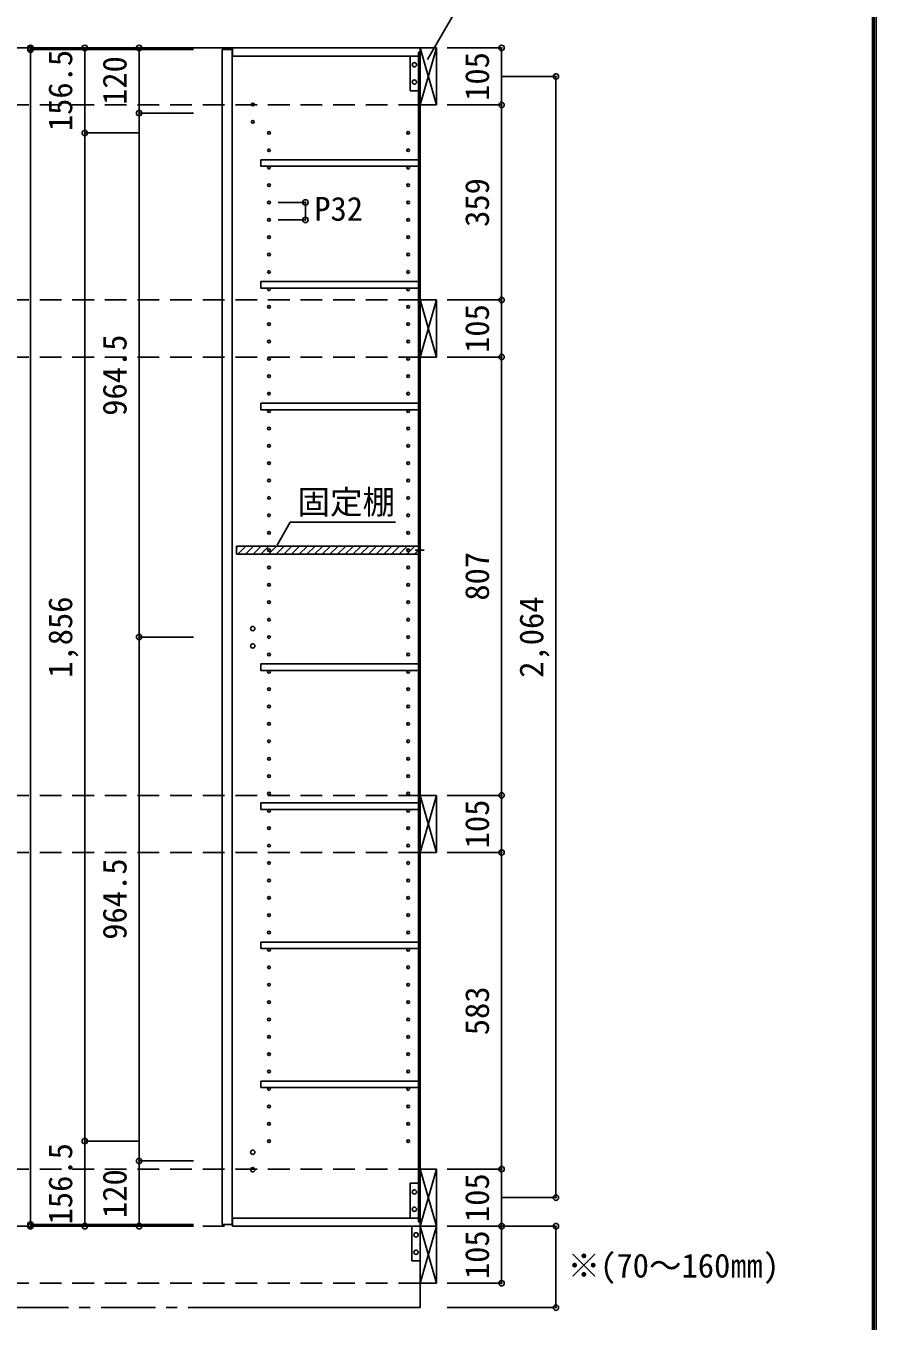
# Model space of a CAD drawing. Units: millimetres at full size, sheet at 1:20. Extents: x -3893 to 3907, y -2871 to 2783.
# Drawn here: x 2342 to 3907, y -1631 to 753 of the extents above; entities that cross this region are included whole.
import ezdxf
from ezdxf.enums import TextEntityAlignment as Align

# ---------------------------------------------------------------- set-up
doc = ezdxf.new("R2010")
doc.units = ezdxf.units.MM
doc.header["$LTSCALE"] = 20
doc.header["$PDMODE"] = 32
doc.header["$PDSIZE"] = 10
doc.linetypes.add('CHAIN1', pattern=[8, 5, -1, 1, -1])
doc.linetypes.add('DASHED2', pattern=[3, 2, -1])
for name, color, linetype in [('0-1_本体', 2, 'Continuous'), ('0-2_扉', 3, 'Continuous'), ('0-3_扉仕上', 7, 'CHAIN1'), ('0-4_棚', 3, 'Continuous'), ('0-5_ダボ', 7, 'Continuous'), ('0-6_桟木', 3, 'Continuous'), ('0-A_文字', 7, 'Continuous'), ('0-B_寸法', 7, 'Continuous'), ('0-C_ハッチ', 4, 'Continuous'), ('F-1_枠', 6, 'Continuous')]:
    doc.layers.add(name, color=color, linetype=linetype)
doc.styles.add('ＭＳ ゴシック', font='')
doc.styles.get('ＭＳ ゴシック').set_extended_font_data('MS Gothic')

msp = doc.modelspace()

# ---------------------------------------------------------------- linework, layer by layer
at = {"layer": '0-1_本体'}
for p, q in [((2722.4, 712.33), (2722.4, 697.33)), ((3067.4, 712.33), (2722.4, 712.33)), ((2722.4, 697.33), (3064.4, 697.33)), ((3064.4, 704.33), (3067.4, 704.33)), ((3064.4, 704.33), (3064.4, -1448.67)), ((3066.4, 704.33), (3066.4, -1448.67)), ((3067.4, 704.33), (3067.4, 712.33)), ((2722.4, -1441.67), (2722.4, -1456.67)), ((2722.4, -1441.67), (3064.4, -1441.67)), ((3064.4, -1448.67), (3067.4, -1448.67)), ((3067.4, -1448.67), (3067.4, -1456.67)), ((3067.4, -1456.67), (2722.4, -1456.67))]:
    msp.add_line(p, q, dxfattribs=at)
at = {"layer": '0-1_本体', "color": 7}
msp.add_line((3067.4, 712.33), (3067.4, -1456.67), dxfattribs=at)
at = {"layer": '0-2_扉', "color": 2}
for points in [[(2703.4, 709.33), (2703.4, -1453.67), (2721.4, -1453.67)], [(2703.4, 709.33), (2721.4, 709.33), (2721.4, -1453.67)]]:
    msp.add_lwpolyline(points, dxfattribs=at)
at = {"layer": '0-3_扉仕上', "linetype": 'Continuous'}
msp.add_lwpolyline([(3067.4, -1456.67), (3067.4, -1606.67), (2700.4, -1606.67)], dxfattribs=at)
at = {"layer": '0-4_棚', "color": 2}
for p, q in [((2774.4, 506.33), (3064.4, 506.33)), ((2774.4, 282.33), (3064.4, 282.33)), ((2774.4, 282.33), (2774.4, 270.33)), ((2774.4, 270.33), (3064.4, 270.33)), ((2774.4, 58.33), (3064.4, 58.33)), ((2774.4, 58.33), (2774.4, 46.33)), ((2774.4, 46.33), (3064.4, 46.33)), ((2729.4, -204.67), (3064.4, -204.67)), ((2729.4, -204.67), (2729.4, -219.67)), ((2729.4, -219.67), (3064.4, -219.67)), ((2774.4, -421.67), (3064.4, -421.67)), ((2774.4, -421.67), (2774.4, -433.67)), ((2774.4, -433.67), (3064.4, -433.67)), ((2774.4, -677.67), (3064.4, -677.67)), ((2774.4, -677.67), (2774.4, -689.67)), ((2774.4, -689.67), (3064.4, -689.67)), ((2774.4, -933.67), (3064.4, -933.67)), ((2774.4, -933.67), (2774.4, -945.67)), ((2774.4, -945.67), (3064.4, -945.67)), ((2774.4, -1189.67), (2774.4, -1201.67)), ((2774.4, -1189.67), (3064.4, -1189.67)), ((2774.4, -1201.67), (3064.4, -1201.67))]:
    msp.add_line(p, q, dxfattribs=at)
msp.add_lwpolyline([(2774.4, 506.33), (2774.4, 494.33), (3064.4, 494.33)], dxfattribs=at)
at = {"layer": '0-5_ダボ'}
for centre, radius in [((2759.4, 608.33), 2.5), ((2759.4, 576.33), 2.5), ((2789.4, 555.83), 2.5), ((3045.4, 555.83), 2.5), ((2789.4, 523.83), 2.5), ((3045.4, 523.83), 2.5), ((2789.4, 491.83), 2.5), ((3045.4, 491.83), 2.5), ((2789.4, 459.83), 2.5), ((3045.4, 459.83), 2.5), ((2789.4, 427.83), 2.5), ((3045.4, 427.83), 2.5), ((2789.4, 395.83), 2.5), ((3045.4, 395.83), 2.5), ((2789.4, 363.83), 2.5), ((3045.4, 363.83), 2.5), ((2789.4, 331.83), 2.5), ((3045.4, 331.83), 2.5), ((2789.4, 299.83), 2.5), ((3045.4, 299.83), 2.5), ((2789.4, 267.83), 2.5), ((3045.4, 267.83), 2.5), ((2789.4, 235.83), 2.5), ((3045.4, 235.83), 2.5), ((2789.4, 203.83), 2.5), ((3045.4, 203.83), 2.5), ((2789.4, 171.83), 2.5), ((3045.4, 171.83), 2.5), ((2789.4, 139.83), 2.5), ((3045.4, 139.83), 2.5), ((2789.4, 107.83), 2.5), ((3045.4, 107.83), 2.5), ((2789.4, 75.83), 2.5), ((3045.4, 75.83), 2.5), ((2789.4, 43.83), 2.5), ((3045.4, 43.83), 2.5), ((2789.4, 11.83), 2.5), ((3045.4, 11.83), 2.5), ((2789.4, -20.17), 2.5), ((3045.4, -20.17), 2.5), ((2789.4, -52.17), 2.5), ((3045.4, -52.17), 2.5), ((2789.4, -84.17), 2.5), ((3045.4, -84.17), 2.5), ((2789.4, -116.17), 2.5), ((3045.4, -116.17), 2.5), ((2789.4, -148.17), 2.5), ((3045.4, -148.17), 2.5), ((2789.4, -180.17), 2.5), ((3045.4, -180.17), 2.5), ((2789.4, -212.17), 2.5), ((3045.4, -212.17), 2.5), ((2789.4, -244.17), 2.5), ((3045.4, -244.17), 2.5), ((2789.4, -276.17), 2.5), ((3045.4, -276.17), 2.5), ((2789.4, -308.17), 2.5), ((3045.4, -308.17), 2.5), ((2759.4, -356.62), 4), ((2789.4, -340.17), 2.5), ((3045.4, -340.17), 2.5), ((2789.4, -372.17), 2.5), ((3045.4, -372.17), 2.5), ((2759.4, -388.62), 4), ((2789.4, -404.17), 2.5), ((3045.4, -404.17), 2.5), ((2789.4, -436.17), 2.5), ((3045.4, -436.17), 2.5), ((2789.4, -468.17), 2.5), ((3045.4, -468.17), 2.5), ((2789.4, -500.17), 2.5), ((3045.4, -500.17), 2.5), ((2789.4, -532.17), 2.5), ((3045.4, -532.17), 2.5), ((2789.4, -564.17), 2.5), ((3045.4, -564.17), 2.5), ((2789.4, -596.17), 2.5), ((3045.4, -596.17), 2.5), ((2789.4, -628.17), 2.5), ((3045.4, -628.17), 2.5), ((2789.4, -660.17), 2.5), ((3045.4, -660.17), 2.5), ((2789.4, -692.17), 2.5), ((3045.4, -692.17), 2.5), ((2789.4, -724.17), 2.5), ((3045.4, -724.17), 2.5), ((2789.4, -756.17), 2.5), ((3045.4, -756.17), 2.5), ((2789.4, -788.17), 2.5), ((3045.4, -788.17), 2.5), ((2789.4, -820.17), 2.5), ((3045.4, -820.17), 2.5), ((2789.4, -852.17), 2.5), ((3045.4, -852.17), 2.5), ((2789.4, -884.17), 2.5), ((3045.4, -884.17), 2.5), ((2789.4, -916.17), 2.5), ((3045.4, -916.17), 2.5), ((2789.4, -948.17), 2.5), ((3045.4, -948.17), 2.5), ((2789.4, -980.17), 2.5), ((3045.4, -980.17), 2.5), ((2789.4, -1012.17), 2.5), ((3045.4, -1012.17), 2.5), ((2789.4, -1044.17), 2.5), ((3045.4, -1044.17), 2.5), ((2789.4, -1076.17), 2.5), ((3045.4, -1076.17), 2.5), ((2789.4, -1108.17), 2.5), ((3045.4, -1108.17), 2.5), ((2789.4, -1140.17), 2.5), ((3045.4, -1140.17), 2.5), ((2789.4, -1172.17), 2.5), ((3045.4, -1172.17), 2.5), ((2789.4, -1204.17), 2.5), ((3045.4, -1204.17), 2.5), ((2789.4, -1236.17), 2.5), ((3045.4, -1236.17), 2.5), ((2789.4, -1268.17), 2.5), ((3045.4, -1268.17), 2.5), ((2789.4, -1300.17), 2.5), ((3045.4, -1300.17), 2.5), ((2759.4, -1320.67), 4), ((2759.4, -1352.67), 4)]:
    msp.add_circle(centre, radius, dxfattribs=at)
at = {"layer": '0-6_桟木'}
for p, q in [((3049.4, 697.33), (3049.4, 633.33)), ((3064.4, 697.33), (3049.4, 697.33)), ((3064.4, 633.33), (3064.4, 697.33)), ((3049.4, 633.33), (3064.4, 633.33)), ((3097.4, 143.33), (3097.4, 248.33)), ((3067.4, 143.33), (3097.4, 143.33)), ((3067.4, -663.67), (3067.4, -768.67)), ((3097.4, -663.67), (3067.4, -663.67)), ((3049.4, -1377.67), (3049.4, -1441.67)), ((3064.4, -1377.67), (3049.4, -1377.67)), ((3064.4, -1441.67), (3064.4, -1377.67)), ((3049.4, -1441.67), (3064.4, -1441.67)), ((3052.4, -1456.67), (3052.4, -1520.67)), ((3067.4, -1456.67), (3052.4, -1456.67)), ((3097.4, -1561.67), (3097.4, -1456.67)), ((3052.4, -1520.67), (3067.4, -1520.67)), ((3067.4, -1561.67), (3097.4, -1561.67))]:
    msp.add_line(p, q, dxfattribs=at)
at = {"layer": '0-6_桟木', "color": 7}
for p, q in [((3067.4, 712.33), (3097.4, 607.33)), ((3067.4, 607.33), (3097.4, 712.33)), ((3067.4, 248.33), (3097.4, 143.33)), ((3067.4, 143.33), (3097.4, 248.33)), ((3067.4, -768.67), (3097.4, -663.67)), ((3067.4, -663.67), (3097.4, -768.67)), ((3067.4, -1351.67), (3097.4, -1456.67)), ((3067.4, -1456.67), (3097.4, -1351.67)), ((3067.4, -1456.67), (3097.4, -1561.67)), ((3067.4, -1561.67), (3097.4, -1456.67))]:
    msp.add_line(p, q, dxfattribs=at)
at = {"layer": '0-6_桟木'}
msp.add_lwpolyline([(3097.4, 607.33), (3097.4, 712.33), (3067.4, 712.33), (3067.4, 607.33)], close=True, dxfattribs=at)
for points in [[(3097.4, 248.33), (3067.4, 248.33), (3067.4, 143.33)], [(3067.4, -768.67), (3097.4, -768.67), (3097.4, -663.67)], [(3097.4, -1456.67), (3097.4, -1351.67), (3067.4, -1351.67), (3067.4, -1456.67)], [(3097.4, -1456.67), (3067.4, -1456.67), (3067.4, -1561.67)]]:
    msp.add_lwpolyline(points, dxfattribs=at)
at = {"layer": '0-6_桟木', "color": 7}
for centre in [(3056.9, 681.33), (3056.9, 649.33), (3056.9, -1393.67), (3056.9, -1425.67), (3059.9, -1472.67), (3059.9, -1504.67)]:
    msp.add_circle(centre, 4, dxfattribs=at)
at = {"layer": '0-A_文字'}
for p, q in [((3080.88, 690.87), (3157.91, 824.29)), ((2804.09, -203.13), (2828.44, -160.95)), ((2828.44, -160.95), (3022.41, -160.95))]:
    msp.add_line(p, q, dxfattribs=at)
at = {"layer": '0-A_文字', "linetype": 'CHAIN1'}
for p, q in [((-3119.7, 712.33), (3067.4, 712.33)), ((-3119.7, -1606.67), (3067.4, -1606.67))]:
    msp.add_line(p, q, dxfattribs=at)
at = {"layer": '0-B_寸法', "color": 4, "linetype": 'DASHED2'}
for p, q in [((3067.4, 712.33), (-3119.7, 712.33)), ((3067.4, 607.33), (-3119.7, 607.33)), ((3067.4, 248.33), (-3119.7, 248.33)), ((3067.4, 143.33), (-3119.7, 143.33)), ((3067.4, -663.67), (-3119.7, -663.67)), ((3067.4, -768.67), (-3119.7, -768.67)), ((3067.4, -1351.67), (-3119.7, -1351.67)), ((3067.4, -1456.67), (-3119.7, -1456.67)), ((3067.4, -1561.67), (-3119.7, -1561.67))]:
    msp.add_line(p, q, dxfattribs=at)
at = {"layer": '0-B_寸法', "color": 4}
for p, q in [((2350.4, 712.33), (2650.4, 712.33)), ((2350.4, 709.33), (2350.4, 712.33)), ((2450.4, 712.33), (2450.4, 555.83)), ((2550.4, 712.33), (2550.4, 592.33)), ((3217.4, 712.33), (3117.4, 712.33)), ((3217.4, 607.33), (3217.4, 712.33)), ((3317.4, 659.83), (3217.4, 659.83)), ((3317.4, 659.83), (3317.4, -1404.17)), ((3217.4, 607.33), (3117.4, 607.33)), ((3217.4, 248.33), (3217.4, 607.33)), ((2550.4, 592.33), (2550.4, -372.17)), ((2550.4, 592.33), (2650.4, 592.33)), ((2450.4, 555.83), (2450.4, -1300.17)), ((2450.4, 555.83), (2550.4, 555.83)), ((2856.4, 427.83), (2806.4, 427.83)), ((3217.4, 248.33), (3117.4, 248.33)), ((3217.4, 143.33), (3217.4, 248.33)), ((3217.4, 143.33), (3117.4, 143.33)), ((3217.4, 143.33), (3117.4, 143.33)), ((3217.4, -663.67), (3217.4, 143.33)), ((2550.4, -372.17), (2650.4, -372.17)), ((2550.4, -1336.67), (2550.4, -372.17)), ((3217.4, -663.67), (3117.4, -663.67)), ((3217.4, -768.67), (3117.4, -768.67)), ((2450.4, -1300.17), (2450.4, -1456.67)), ((2450.4, -1300.17), (2550.4, -1300.17)), ((2550.4, -1336.67), (2650.4, -1336.67)), ((2550.4, -1456.67), (2550.4, -1336.67)), ((3217.4, -1351.67), (3117.4, -1351.67)), ((3217.4, -1456.67), (3217.4, -1351.67)), ((3317.4, -1404.17), (3217.4, -1404.17)), ((2350.4, -1456.67), (2350.4, -1453.67)), ((2350.4, -1453.67), (2650.4, -1453.67)), ((2350.4, -1456.67), (2650.4, -1456.67)), ((3317.4, -1456.67), (3117.4, -1456.67)), ((3217.4, -1456.67), (3217.4, -1561.67)), ((3317.4, -1606.67), (3317.4, -1456.67)), ((3217.4, -1561.67), (3117.4, -1561.67)), ((3317.4, -1606.67), (3117.4, -1606.67))]:
    msp.add_line(p, q, dxfattribs=at)
at = {"layer": '0-B_寸法'}
msp.add_line((3058.16, -212.17), (3074.93, -212.17), dxfattribs=at)
at = {"layer": '0-B_寸法', "color": 4}
for points in [[(2350.4, -1453.67), (2350.4, 709.33), (2650.4, 709.33)], [(2856.4, 427.83), (2856.4, 395.83), (2806.4, 395.83)], [(3217.4, -1351.67), (3217.4, -768.67), (3217.4, -663.67)]]:
    msp.add_lwpolyline(points, dxfattribs=at)
at = {"layer": '0-B_寸法'}
for p in [(2350.4, 712.33), (2450.4, 712.33), (2550.4, 712.33), (3217.4, 712.33), (2350.4, 709.33), (3317.4, 659.83), (2550.4, 592.33), (3217.4, 607.33), (2450.4, 555.83), (2856.4, 427.83), (2856.4, 395.83), (3217.4, 248.33), (3217.4, 143.33), (3217.4, 143.33), (2550.4, -372.17), (3217.4, -663.67), (3217.4, -768.67), (2450.4, -1300.17), (2550.4, -1336.67), (3217.4, -1351.67), (3317.4, -1404.17), (2350.4, -1453.67), (2350.4, -1456.67), (2450.4, -1456.67), (2550.4, -1456.67), (3217.4, -1456.67), (3317.4, -1456.67), (3217.4, -1561.67), (3317.4, -1606.67)]:
    msp.add_point(p, dxfattribs=at)
at = {"layer": '0-C_ハッチ'}
for p, q in [((2729.4, -207.89), (2732.63, -204.67)), ((2731.77, -219.67), (2746.77, -204.67)), ((2745.91, -219.67), (2760.91, -204.67)), ((2760.05, -219.67), (2775.05, -204.67)), ((2774.2, -219.67), (2789.2, -204.67)), ((2788.34, -219.67), (2803.34, -204.67)), ((2802.48, -219.67), (2817.48, -204.67)), ((2816.62, -219.67), (2831.62, -204.67)), ((2830.77, -219.67), (2845.77, -204.67)), ((2844.91, -219.67), (2859.91, -204.67)), ((2859.05, -219.67), (2874.05, -204.67)), ((2873.19, -219.67), (2888.19, -204.67)), ((2887.33, -219.67), (2902.33, -204.67)), ((2901.48, -219.67), (2916.48, -204.67)), ((2915.62, -219.67), (2930.62, -204.67)), ((2929.76, -219.67), (2944.76, -204.67)), ((2943.9, -219.67), (2958.9, -204.67)), ((2958.04, -219.67), (2973.04, -204.67)), ((2972.19, -219.67), (2987.19, -204.67)), ((2986.33, -219.67), (3001.33, -204.67)), ((3000.47, -219.67), (3015.47, -204.67)), ((3014.61, -219.67), (3029.61, -204.67)), ((3028.76, -219.67), (3043.76, -204.67)), ((3042.9, -219.67), (3057.9, -204.67)), ((3057.04, -219.67), (3064.4, -212.3))]:
    msp.add_line(p, q, dxfattribs=at)
at = {"layer": 'F-1_枠'}
for p, q in [((3899.95, 2783.33), (3899.95, -2803.33)), ((3903.28, 2783.33), (3903.28, -2803.33)), ((3906.61, 2783.33), (3906.61, -2803.33))]:
    msp.add_line(p, q, dxfattribs=at)

# ---------------------------------------------------------------- texts
at = {"layer": '0-A_文字', "style": 'ＭＳ ゴシック'}
msp.add_text('固定棚', height=43.99, dxfattribs=at).set_placement((2841.58, -158.82), align=Align.BOTTOM_LEFT)
at = {"layer": '0-B_寸法', "style": 'ＭＳ ゴシック'}
for s, p in [('156.5', (2440.4, 559.08)), ('120', (2540.4, 607.33)), ('105', (3207.4, 614.83)), ('359', (3207.4, 382.83)), ('105', (3207.4, 150.83)), ('964.5', (2540.4, 35.08)), ('807', (3207.4, -305.17)), ('1,856', (2440.4, -447.17)), ('2,064', (3307.4, -447.17)), ('105', (3207.4, -761.17)), ('964.5', (2540.4, -929.42)), ('583', (3207.4, -1105.17)), ('156.5', (2440.4, -1453.42)), ('120', (2540.4, -1441.67)), ('105', (3207.4, -1449.17)), ('105', (3207.4, -1554.17))]:
    msp.add_text(s, height=43.99, rotation=90, dxfattribs=at).set_placement(p, align=Align.BOTTOM_LEFT)
for s, p in [('P32', (2872.65, 380.98)), ('※(70～160㎜)', (3338.81, -1564.42))]:
    msp.add_text(s, height=43.99, dxfattribs=at).set_placement(p, align=Align.BOTTOM_LEFT)

doc.saveas('drawing.dxf')
